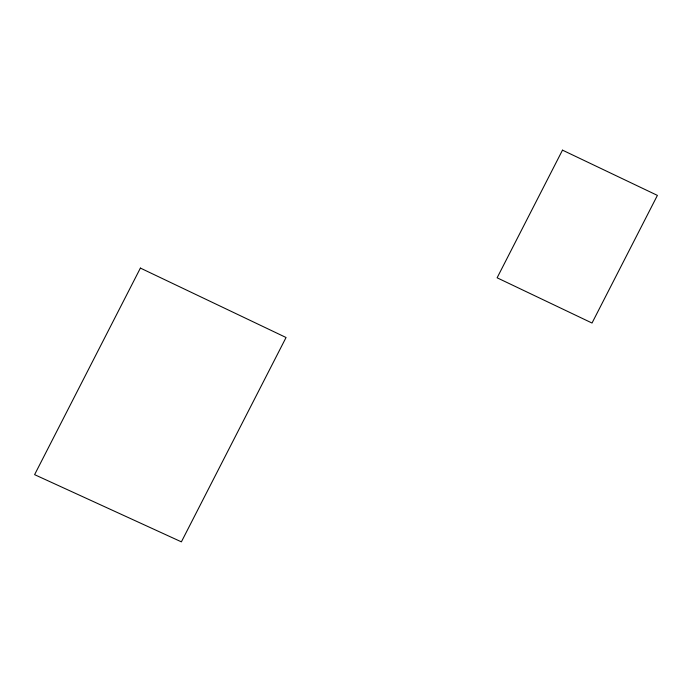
<?xml version="1.0" encoding="UTF-8"?>
<svg xmlns="http://www.w3.org/2000/svg" width="692" height="692" viewBox="0 0 692 692"><rect width="100%" height="100%" fill="white"/><g stroke="black" fill="none" stroke-linecap="round" stroke-linejoin="round"><path stroke-width="1.04" d="M140.398 268.081L34.6 474.651L181.39 541.853L286.055 337.506L140.398 268.081M562.492 150.147L497.116 277.795L592.023 323.034L657.4 195.395L562.492 150.147"/></g></svg>
